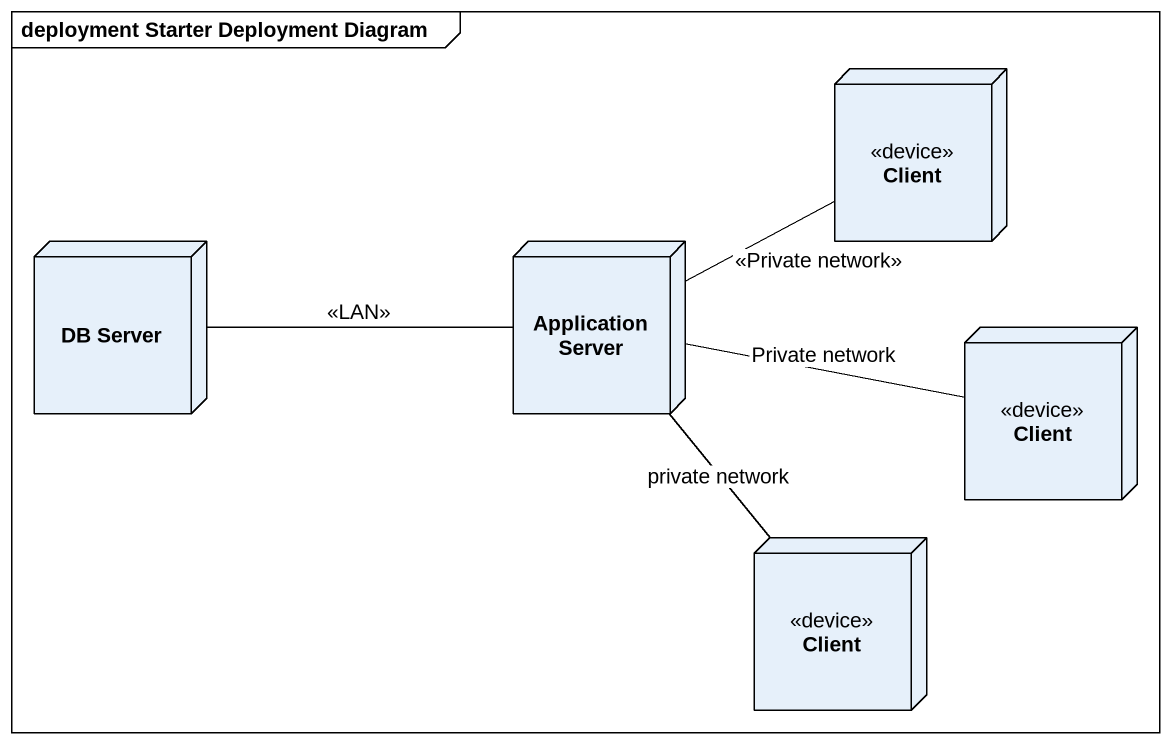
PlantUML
@startuml
mainframe deployment Starter Deployment Diagram
node Client <<device>>
node "DB Server" as DB_Server
node "Application Server" as Application_Server
node "Client" as Client_2 <<device>>
node "Client" as Client_3 <<device>>
DB_Server -right- Application_Server : <<LAN>>
Application_Server -right- Client : <<Private network>>
Application_Server -right- Client_2 : Private network
Application_Server -- Client_3 : private network
@enduml
